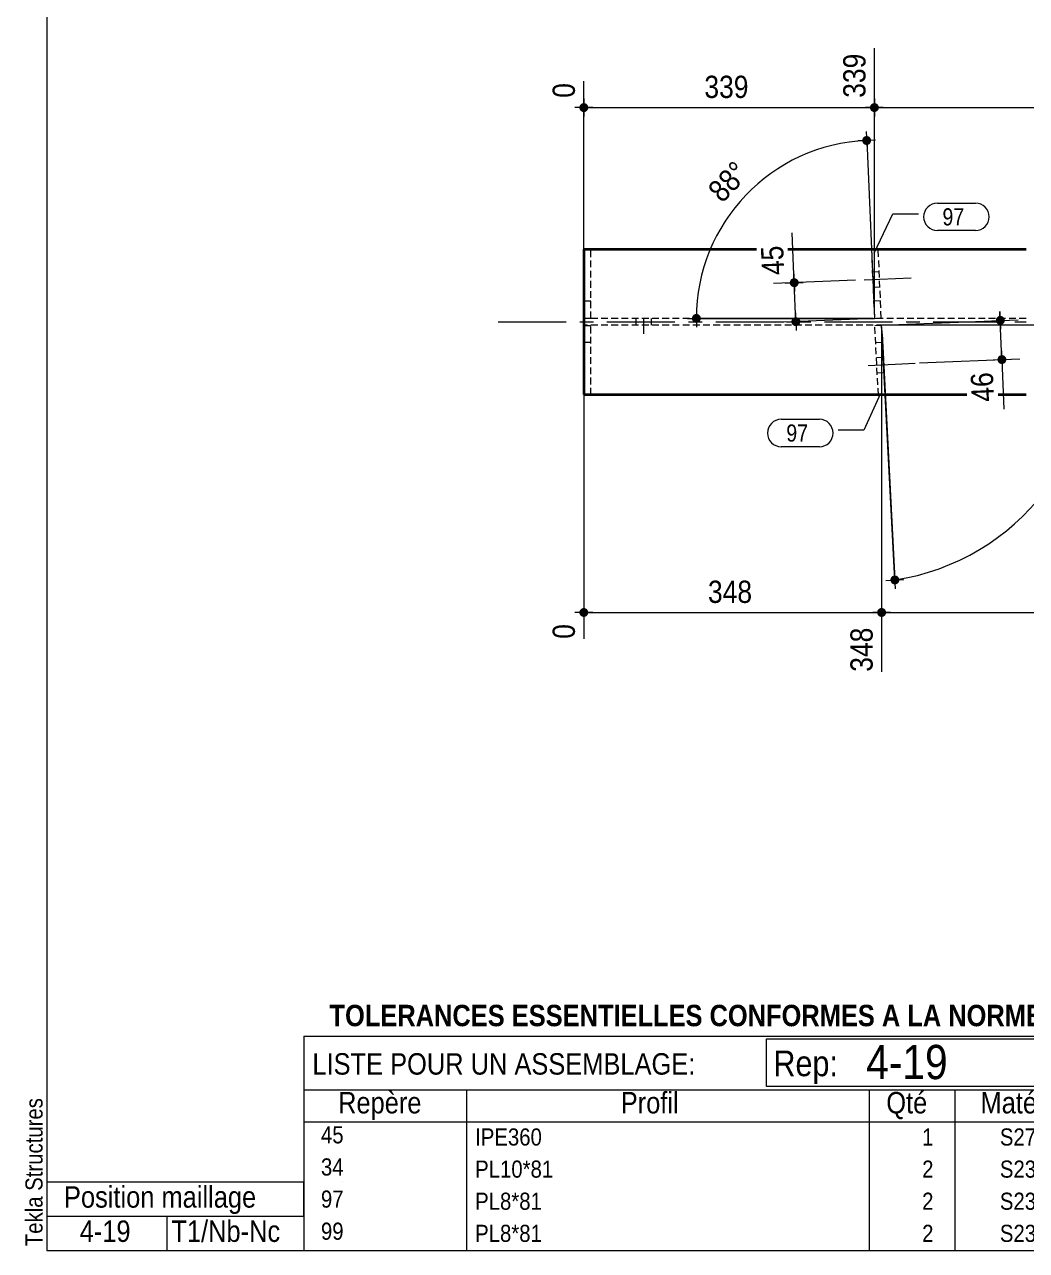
# Model space of a CAD drawing. Header units: millimetres. Extents: x 2 to 410, y 5 to 282.
# Drawn here: x 2.4 to 119.4, y 5 to 148.1 of the extents above; entities that cross this region are included whole.
import ezdxf

# ---------------------------------------------------------------- set-up
doc = ezdxf.new("R2010")
doc.units = ezdxf.units.MM
for name, pattern in [('AXES', [12.7, 7.9375, -1.5875, 1.5875, -1.5875]), ('CACHE2', [1.190625, 0.79375, -0.396875]), ('INTERROMPUX2', [9.525, 6.35, -3.175])]:
    doc.linetypes.add(name, pattern=pattern)
for name, color, linetype, lineweight in [('Autre type objet', 1, 'Continuous', 0), ('Axe', 1, 'Continuous', 0), ('Boulon', 7, 'Continuous', 0), ('Cache', 7, 'Continuous', 0), ('Cotation', 7, 'Continuous', 0), ('Feuille dessin', 5, 'Continuous', 0), ('Piece', 2, 'Continuous', 0), ('Repère pièce', 3, 'Continuous', 0)]:
    doc.layers.add(name, color=color, linetype=linetype, lineweight=lineweight)
doc.styles.add('ARIAL', font='ARIAL.TTF')
doc.styles.add('ARIAL_BOLD', font='ARIALBD.TTF')
doc.styles.add('ARIAL_NARROW', font='ARIAL.TTF')
doc.styles.add('COMIC_SANS_MS', font='COMIC.TTF')

# ---------------------------------------------------------------- blocks, each defined once
blk = doc.blocks.new('*A28')
at = {"layer": 'Boulon', "linetype": 'INTERROMPUX2', "lineweight": 0}
for p, q in [((73.788525, 112.999369), (73.788525, 113.799369)), ((73.788525, 112.999369), (73.788525, 113.799369)), ((73.788525, 112.999369), (73.788525, 113.799369)), ((74.688525, 111.999369), (74.688525, 113.799369)), ((74.688525, 111.999369), (74.688525, 113.799369)), ((74.688525, 111.999369), (74.688525, 113.799369)), ((75.588525, 112.999369), (75.588525, 113.799369)), ((75.588525, 112.999369), (75.588525, 113.799369)), ((75.588525, 112.999369), (75.588525, 113.799369))]:
    blk.add_line(p, q, dxfattribs=at)
blk = doc.blocks.new('*A32')
at = {"layer": 'Boulon', "linetype": 'INTERROMPUX2', "lineweight": 0}
for p, q in [((101.845818, 109.247525), (102.644732, 109.289199)), ((101.845818, 109.247525), (102.644732, 109.289199)), ((100.894059, 108.296655), (106.386592, 108.583163)), ((100.894059, 108.296655), (106.386592, 108.583163)), ((101.939585, 107.449969), (102.738498, 107.491643)), ((101.939585, 107.449969), (102.738498, 107.491643))]:
    blk.add_line(p, q, dxfattribs=at)
blk = doc.blocks.new('*A35')
at = {"layer": 'Boulon', "linetype": 'INTERROMPUX2', "lineweight": 0}
for p, q in [((101.375617, 119.246266), (102.174863, 119.280998)), ((101.375617, 119.246266), (102.174863, 119.280998)), ((100.415634, 118.3037), (105.910448, 118.542483)), ((100.415634, 118.3037), (105.910448, 118.542483)), ((101.453764, 117.447964), (102.25301, 117.482696)), ((101.453764, 117.447964), (102.25301, 117.482696))]:
    blk.add_line(p, q, dxfattribs=at)
blk = doc.blocks.new('*A36')
at = {"layer": 'Axe', "color": 1, "linetype": 'AXES', "lineweight": 15}
blk.add_line((57.688745, 113.399369), (119.315547, 113.399369), dxfattribs=at)
at = {"layer": 'Cache', "color": 7, "linetype": 'CACHE2', "lineweight": 20}
for p, q in [((119.315547, 113.799369), (67.688745, 113.799369)), ((119.315547, 112.999369), (67.688745, 112.999369))]:
    blk.add_line(p, q, dxfattribs=at)
at = {"layer": 'Piece', "color": 2, "linetype": 'Continuous', "lineweight": 40}
for p, q in [((67.688745, 121.899369), (67.688745, 104.899369)), ((67.688745, 121.899369), (87.848511, 121.899369)), ((91.491587, 121.899369), (119.315547, 121.899369)), ((67.688745, 104.899369), (112.421153, 104.899369)), ((116.064228, 104.899369), (119.315547, 104.899369))]:
    blk.add_line(p, q, dxfattribs=at)
blk = doc.blocks.new('*A37')
at = {"layer": 'Cache', "color": 7, "linetype": 'CACHE2', "lineweight": 20}
for p, q in [((101.652284, 112.957695), (102.451198, 112.999369)), ((102.075013, 104.853713), (101.652284, 112.957695)), ((102.873927, 104.895387), (102.451198, 112.999369)), ((102.555383, 111.002084), (101.756469, 110.96041))]:
    blk.add_line(p, q, dxfattribs=at)
at = {"layer": 'Piece', "color": 2, "linetype": 'Continuous', "lineweight": 40}
for p, q in [((102.075013, 104.853713), (102.072632, 104.899369)), ((102.873927, 104.895387), (102.075013, 104.853713)), ((102.873719, 104.899369), (102.873927, 104.895387))]:
    blk.add_line(p, q, dxfattribs=at)
blk = doc.blocks.new('*A40')
at = {"layer": 'Cache', "color": 7, "linetype": 'CACHE2', "lineweight": 20}
for p, q in [((67.689122, 104.909369), (67.689122, 112.989369)), ((67.689122, 112.989369), (68.489122, 112.989369)), ((68.489122, 104.909369), (68.489122, 112.989369)), ((68.489122, 110.989369), (67.689122, 110.989369)), ((68.489122, 104.909369), (67.689122, 104.909369))]:
    blk.add_line(p, q, dxfattribs=at)
blk = doc.blocks.new('*A41')
at = {"layer": 'Cache', "color": 7, "linetype": 'CACHE2', "lineweight": 20}
for p, q in [((102.061985, 121.878509), (101.262739, 121.843777)), ((101.262739, 121.843777), (101.612318, 113.799369)), ((102.411564, 113.834101), (102.061985, 121.878509)), ((102.324734, 115.832215), (101.525488, 115.797483)), ((101.612318, 113.799369), (102.411564, 113.834101))]:
    blk.add_line(p, q, dxfattribs=at)
blk = doc.blocks.new('*A42')
at = {"layer": 'Cache', "color": 7, "linetype": 'CACHE2', "lineweight": 20}
for p, q in [((68.489122, 121.889369), (67.689122, 121.889369)), ((67.689122, 121.889369), (67.689122, 113.809369)), ((68.489122, 113.809369), (68.489122, 121.889369)), ((68.489122, 115.809369), (67.689122, 115.809369)), ((67.689122, 113.809369), (68.489122, 113.809369))]:
    blk.add_line(p, q, dxfattribs=at)
blk = doc.blocks.new('*A43')
at = {"layer": 'Feuille dessin', "linetype": 'Continuous', "lineweight": 0}
for p, q in [((5, 282), (5, 5)), ((5, 5), (405, 5))]:
    blk.add_line(p, q, dxfattribs=at)
at = {"layer": 'Feuille dessin', "style": 'ARIAL', "width": 0.85}
blk.add_text('Tekla Structures', height=2, rotation=90, dxfattribs=at).set_placement((4.5, 5.5))
blk = doc.blocks.new('*A46')
at = {"layer": 'Autre type objet', "linetype": 'Continuous', "lineweight": 0}
for p, q in [((35, 30.026986), (220, 30.026986)), ((35.000031, 30.026887), (35, 20)), ((89, 29.692397), (124, 29.692397)), ((89, 24.124117), (89, 29.692397)), ((124, 29.692397), (124, 24.124117)), ((177.006307, 30.026553), (177, 20)), ((197.000069, 30.025594), (197, 20)), ((219.999994, 30.026914), (220, 20)), ((35, 23.75), (220, 23.75)), ((54, 23.75), (54, 20)), ((124, 24.124117), (89, 24.124117)), ((101, 23.75), (101, 20)), ((111, 23.75), (111, 20)), ((130, 23.75), (130, 20)), ((159, 23.75), (159, 20)), ((35, 20), (220, 20)), ((35, 20), (35, 16.25)), ((54, 20), (54, 16.25)), ((101, 20), (101, 16.25)), ((111, 20), (111, 16.25)), ((130, 20), (130, 16.25)), ((159, 20), (159, 16.25)), ((177, 20), (177, 16.25)), ((197, 20), (197, 16.25)), ((220, 20), (220, 16.25)), ((35, 16.25), (35, 12.5)), ((54, 16.25), (54, 12.5)), ((101, 16.25), (101, 12.5)), ((111, 16.25), (111, 12.5)), ((130, 16.25), (130, 12.5)), ((159, 16.25), (159, 12.5)), ((177, 16.25), (177, 12.5)), ((197, 16.25), (197, 12.5)), ((220, 16.25), (220, 12.5)), ((35, 12.5), (35, 8.75)), ((54, 12.5), (54, 8.75)), ((101, 12.5), (101, 8.75)), ((111, 12.5), (111, 8.75)), ((130, 12.5), (130, 8.75)), ((159, 12.5), (159, 8.75)), ((177, 12.5), (177, 8.75)), ((197, 12.5), (197, 8.75)), ((220, 12.5), (220, 8.75)), ((35, 8.75), (35, 5)), ((54, 8.75), (54, 5)), ((101, 8.75), (101, 5)), ((111, 8.75), (111, 5)), ((130, 8.75), (130, 5)), ((159, 8.75), (159, 5)), ((177, 8.75), (177, 5)), ((197, 8.75), (197, 5)), ((220, 8.75), (220, 5))]:
    blk.add_line(p, q, dxfattribs=at)
at = {"layer": 'Autre type objet', "width": 0.85}
for s, height, style, p in [('TOLERANCES ESSENTIELLES CONFORMES A LA NORME 1090-1', 2.5, 'ARIAL_BOLD', (38, 31.177143)), ('4-19', 4, 'ARIAL', (100.65625, 25)), ('1', 3.5, 'ARIAL', (140.83694, 25.399058)), ('LISTE POUR UN ASSEMBLAGE:', 2.5, 'ARIAL', (36, 25.528635)), ('Rep:', 3, 'ARIAL_NARROW', (89.824804, 25.341901)), ('Qtité:', 3, 'ARIAL', (131.03794, 25.399058)), ('9.7', 3.5, 'ARIAL', (183.758911, 25)), ('404.2', 3.5, 'ARIAL', (203.3302, 25)), ('Repère', 2.5, 'ARIAL', (39, 21)), ('Profil', 2.5, 'ARIAL', (72, 21)), ('Qté', 2.5, 'ARIAL', (103, 21)), ('Matériau', 2.5, 'ARIAL', (114, 21)), ('Revêtement', 2.5, 'ARIAL', (134, 21)), ('Longueur', 2.5, 'ARIAL', (161, 21)), ('Peinture', 2.5, 'ARIAL', (180, 21)), ('Poids', 2.5, 'ARIAL', (204, 21)), ('45', 2, 'ARIAL', (37, 17.5)), ('IPE360', 2, 'ARIAL', (55, 17.25)), ('1', 2, 'ARIAL', (107.186523, 17.25)), ('S275JR', 2, 'ARIAL', (116.259277, 17.25)), ('PEINTURE', 2, 'ARIAL', (137.896973, 17.25)), ('6894', 2, 'ARIAL', (166.070312, 17.25)), ('9.3', 2, 'ARIAL', (187.295898, 17.25)), ('393.5', 2, 'ARIAL', (206.663086, 17.5)), ('34', 2, 'ARIAL', (37, 13.75)), ('2.1', 2, 'ARIAL', (209.629883, 13.75)), ('PL10*81', 2, 'ARIAL', (55, 13.5)), ('2', 2, 'ARIAL', (107.186523, 13.5)), ('S235JR', 2, 'ARIAL', (116.259277, 13.5)), ('331', 2, 'ARIAL', (167.553711, 13.5)), ('0.1', 2, 'ARIAL', (187.295898, 13.5)), ('97', 2, 'ARIAL', (37, 10)), ('PL8*81', 2, 'ARIAL', (55, 9.75)), ('2', 2, 'ARIAL', (107.186523, 9.75)), ('S235JR', 2, 'ARIAL', (116.259277, 9.75)), ('331', 2, 'ARIAL', (167.553711, 9.75)), ('0.1', 2, 'ARIAL', (187.295898, 9.75)), ('1.7', 2, 'ARIAL', (209.629883, 10)), ('99', 2, 'ARIAL', (37, 6.25)), ('PL8*81', 2, 'ARIAL', (55, 6)), ('2', 2, 'ARIAL', (107.186523, 6)), ('S235JR', 2, 'ARIAL', (116.259277, 6)), ('331', 2, 'ARIAL', (167.553711, 6)), ('0.1', 2, 'ARIAL', (187.295898, 6)), ('1.7', 2, 'ARIAL', (209.629883, 6.25))]:
    blk.add_text(s, height=height, dxfattribs=dict(at, style=style)).set_placement(p)
blk = doc.blocks.new('*A48')
at = {"layer": 'Autre type objet', "linetype": 'Continuous', "lineweight": 0}
for p, q in [((5, 13), (5, 9)), ((5, 13), (35, 13)), ((35, 9), (35, 13)), ((39.5, 13), (39.5, 13)), ((5, 9), (35, 9)), ((5, 9), (5, 5)), ((19, 9), (19, 5)), ((35, 9), (35, 5)), ((5, 5), (35, 5))]:
    blk.add_line(p, q, dxfattribs=at)
at = {"layer": 'Autre type objet', "style": 'ARIAL', "width": 0.85}
for s, p in [('Position maillage', (7, 10)), ('T1/Nb-Nc', (19.538574, 6)), ('4-19', (8.83374, 6))]:
    blk.add_text(s, height=2.5, dxfattribs=at).set_placement(p)
blk = doc.blocks.new('*A74')
at = {"layer": 'Cotation'}
for points in [[(127.02, 112.48), (127, 112.48), (126.97, 112.48), (126.95, 112.49), (126.92, 112.49), (126.9, 112.5), (126.87, 112.51), (126.85, 112.52), (126.83, 112.53), (126.8, 112.54), (126.78, 112.55), (126.76, 112.57), (126.74, 112.58), (126.72, 112.6), (126.7, 112.61), (126.68, 112.63), (126.66, 112.65), (126.65, 112.67), (126.63, 112.69), (126.62, 112.71), (126.6, 112.73), (126.59, 112.75), (126.58, 112.78), (126.57, 112.8), (126.56, 112.82), (126.55, 112.85), (126.54, 112.87), (126.54, 112.9), (126.53, 112.92), (126.53, 112.95), (126.53, 112.97), (126.53, 113), (126.53, 113.02), (126.53, 113.05), (126.53, 113.08), (126.54, 113.1), (126.54, 113.13), (126.55, 113.15), (126.56, 113.17), (126.57, 113.2), (126.58, 113.22), (126.59, 113.24), (126.6, 113.27), (126.62, 113.29), (126.63, 113.31), (126.65, 113.33), (126.66, 113.35), (126.68, 113.37), (126.7, 113.38), (126.72, 113.4), (126.74, 113.42), (126.76, 113.43), (126.78, 113.45), (126.8, 113.46), (126.83, 113.47), (126.85, 113.48), (126.87, 113.49), (126.9, 113.5), (126.92, 113.5), (126.95, 113.51), (126.97, 113.51), (127, 113.52), (127.02, 113.52), (127.05, 113.52), (127.07, 113.52), (127.1, 113.52), (127.12, 113.51), (127.15, 113.51), (127.17, 113.5), (127.2, 113.5), (127.22, 113.49), (127.25, 113.48), (127.27, 113.47), (127.29, 113.46), (127.32, 113.45), (127.34, 113.43), (127.36, 113.42), (127.38, 113.4), (127.4, 113.38), (127.42, 113.37), (127.43, 113.35), (127.45, 113.33), (127.47, 113.31), (127.48, 113.29), (127.49, 113.27), (127.51, 113.24), (127.52, 113.22), (127.53, 113.2), (127.54, 113.17), (127.55, 113.15), (127.55, 113.13), (127.56, 113.1), (127.56, 113.08), (127.57, 113.05), (127.57, 113.02), (127.57, 113), (127.57, 112.97), (127.57, 112.95), (127.56, 112.92), (127.56, 112.9), (127.55, 112.87), (127.55, 112.85), (127.54, 112.82), (127.53, 112.8), (127.52, 112.78), (127.51, 112.75), (127.49, 112.73), (127.48, 112.71), (127.47, 112.69), (127.45, 112.67), (127.43, 112.65), (127.42, 112.63), (127.4, 112.61), (127.38, 112.6), (127.36, 112.58), (127.34, 112.57), (127.32, 112.55), (127.29, 112.54), (127.27, 112.53), (127.25, 112.52), (127.22, 112.51), (127.2, 112.5), (127.17, 112.49), (127.15, 112.49), (127.12, 112.48), (127.1, 112.48), (127.07, 112.48), (127.05, 112.48)], [(103.98, 82.75), (103.95, 82.75), (103.93, 82.76), (103.9, 82.76), (103.88, 82.77), (103.85, 82.77), (103.83, 82.78), (103.8, 82.79), (103.78, 82.8), (103.76, 82.81), (103.73, 82.82), (103.71, 82.84), (103.69, 82.85), (103.67, 82.87), (103.65, 82.88), (103.63, 82.9), (103.62, 82.92), (103.6, 82.94), (103.58, 82.96), (103.57, 82.98), (103.56, 83), (103.54, 83.02), (103.53, 83.05), (103.52, 83.07), (103.51, 83.09), (103.5, 83.12), (103.5, 83.14), (103.49, 83.17), (103.49, 83.19), (103.48, 83.22), (103.48, 83.24), (103.48, 83.27), (103.48, 83.3), (103.48, 83.32), (103.49, 83.35), (103.49, 83.37), (103.5, 83.4), (103.5, 83.42), (103.51, 83.45), (103.52, 83.47), (103.53, 83.49), (103.54, 83.52), (103.56, 83.54), (103.57, 83.56), (103.58, 83.58), (103.6, 83.6), (103.62, 83.62), (103.63, 83.64), (103.65, 83.66), (103.67, 83.67), (103.69, 83.69), (103.71, 83.7), (103.73, 83.72), (103.76, 83.73), (103.78, 83.74), (103.8, 83.75), (103.83, 83.76), (103.85, 83.77), (103.88, 83.77), (103.9, 83.78), (103.93, 83.78), (103.95, 83.79), (103.98, 83.79), (104, 83.79), (104.03, 83.79), (104.05, 83.79), (104.08, 83.78), (104.1, 83.78), (104.13, 83.77), (104.15, 83.77), (104.18, 83.76), (104.2, 83.75), (104.22, 83.74), (104.25, 83.73), (104.27, 83.72), (104.29, 83.7), (104.31, 83.69), (104.33, 83.67), (104.35, 83.66), (104.37, 83.64), (104.39, 83.62), (104.4, 83.6), (104.42, 83.58), (104.43, 83.56), (104.45, 83.54), (104.46, 83.52), (104.47, 83.49), (104.48, 83.47), (104.49, 83.45), (104.5, 83.42), (104.51, 83.4), (104.51, 83.37), (104.52, 83.35), (104.52, 83.32), (104.52, 83.3), (104.52, 83.27), (104.52, 83.24), (104.52, 83.22), (104.52, 83.19), (104.51, 83.17), (104.51, 83.14), (104.5, 83.12), (104.49, 83.09), (104.48, 83.07), (104.47, 83.05), (104.46, 83.02), (104.45, 83), (104.43, 82.98), (104.42, 82.96), (104.4, 82.94), (104.39, 82.92), (104.37, 82.9), (104.35, 82.88), (104.33, 82.87), (104.31, 82.85), (104.29, 82.84), (104.27, 82.82), (104.25, 82.81), (104.22, 82.8), (104.2, 82.79), (104.18, 82.78), (104.15, 82.77), (104.13, 82.77), (104.1, 82.76), (104.08, 82.76), (104.05, 82.75), (104.03, 82.75), (104, 82.75)]]:
    blk.add_hatch(color=256, dxfattribs=at).paths.add_polyline_path(points, flags=17)
at = {"layer": 'Cotation', "linetype": 'Continuous', "lineweight": 0}
for p, q in [((127.05, 111.96), (127.05, 114.04)), ((127.05, 113), (102.45, 113)), ((104, 83.27), (102.45, 113)), ((102.5, 112), (104, 83.27)), ((128.09, 113), (126.01, 113)), ((102.96, 83.22), (105.04, 83.32)), ((104.06, 82.23), (103.95, 84.31))]:
    blk.add_line(p, q, dxfattribs=at)
blk.add_arc((99.86, 110.27), 27.32, 278.7106, 5.7246, dxfattribs=at)
at = {"layer": 'Cotation'}
for p in [(127.05, 113), (104, 83.27)]:
    blk.add_point(p, dxfattribs=at)
at = {"layer": 'Cotation', "style": 'ARIAL', "width": 0.85}
blk.add_text('87°', height=2.6, rotation=52.2194, dxfattribs=at).set_placement((122.93, 89.08))
blk = doc.blocks.new('*A75')
at = {"layer": 'Cotation'}
for points in [[(100.68, 134.05), (100.66, 134.05), (100.63, 134.05), (100.61, 134.06), (100.58, 134.06), (100.56, 134.07), (100.53, 134.08), (100.51, 134.09), (100.49, 134.1), (100.46, 134.11), (100.44, 134.12), (100.42, 134.13), (100.4, 134.15), (100.38, 134.17), (100.36, 134.18), (100.34, 134.2), (100.32, 134.22), (100.31, 134.24), (100.29, 134.26), (100.28, 134.28), (100.26, 134.3), (100.25, 134.32), (100.24, 134.34), (100.23, 134.37), (100.22, 134.39), (100.21, 134.42), (100.21, 134.44), (100.2, 134.47), (100.2, 134.49), (100.19, 134.52), (100.19, 134.54), (100.19, 134.57), (100.19, 134.59), (100.19, 134.62), (100.2, 134.64), (100.2, 134.67), (100.21, 134.69), (100.21, 134.72), (100.22, 134.74), (100.23, 134.77), (100.24, 134.79), (100.25, 134.81), (100.26, 134.83), (100.28, 134.86), (100.29, 134.88), (100.31, 134.9), (100.32, 134.92), (100.34, 134.93), (100.36, 134.95), (100.38, 134.97), (100.4, 134.98), (100.42, 135), (100.44, 135.01), (100.46, 135.03), (100.49, 135.04), (100.51, 135.05), (100.53, 135.06), (100.56, 135.06), (100.58, 135.07), (100.61, 135.08), (100.63, 135.08), (100.66, 135.08), (100.68, 135.09), (100.71, 135.09), (100.74, 135.09), (100.76, 135.08), (100.79, 135.08), (100.81, 135.08), (100.84, 135.07), (100.86, 135.06), (100.89, 135.06), (100.91, 135.05), (100.93, 135.04), (100.95, 135.03), (100.98, 135.01), (101, 135), (101.02, 134.98), (101.04, 134.97), (101.06, 134.95), (101.08, 134.93), (101.1, 134.92), (101.11, 134.9), (101.13, 134.88), (101.14, 134.86), (101.16, 134.83), (101.17, 134.81), (101.18, 134.79), (101.19, 134.77), (101.2, 134.74), (101.21, 134.72), (101.21, 134.69), (101.22, 134.67), (101.22, 134.64), (101.23, 134.62), (101.23, 134.59), (101.23, 134.57), (101.23, 134.54), (101.23, 134.52), (101.22, 134.49), (101.22, 134.47), (101.21, 134.44), (101.21, 134.42), (101.2, 134.39), (101.19, 134.37), (101.18, 134.34), (101.17, 134.32), (101.16, 134.3), (101.14, 134.28), (101.13, 134.26), (101.11, 134.24), (101.1, 134.22), (101.08, 134.2), (101.06, 134.18), (101.04, 134.17), (101.02, 134.15), (101, 134.13), (100.98, 134.12), (100.95, 134.11), (100.93, 134.1), (100.91, 134.09), (100.89, 134.08), (100.86, 134.07), (100.84, 134.06), (100.81, 134.06), (100.79, 134.05), (100.76, 134.05), (100.74, 134.05), (100.71, 134.05)], [(80.8, 113.28), (80.77, 113.28), (80.75, 113.28), (80.72, 113.29), (80.7, 113.29), (80.67, 113.3), (80.65, 113.31), (80.63, 113.32), (80.6, 113.33), (80.58, 113.34), (80.56, 113.35), (80.54, 113.37), (80.52, 113.38), (80.5, 113.4), (80.48, 113.41), (80.46, 113.43), (80.44, 113.45), (80.42, 113.47), (80.41, 113.49), (80.39, 113.51), (80.38, 113.53), (80.37, 113.55), (80.36, 113.58), (80.34, 113.6), (80.34, 113.62), (80.33, 113.65), (80.32, 113.67), (80.32, 113.7), (80.31, 113.72), (80.31, 113.75), (80.31, 113.77), (80.31, 113.8), (80.31, 113.82), (80.31, 113.85), (80.31, 113.88), (80.32, 113.9), (80.32, 113.93), (80.33, 113.95), (80.34, 113.97), (80.34, 114), (80.36, 114.02), (80.37, 114.04), (80.38, 114.07), (80.39, 114.09), (80.41, 114.11), (80.42, 114.13), (80.44, 114.15), (80.46, 114.17), (80.48, 114.18), (80.5, 114.2), (80.52, 114.22), (80.54, 114.23), (80.56, 114.25), (80.58, 114.26), (80.6, 114.27), (80.63, 114.28), (80.65, 114.29), (80.67, 114.3), (80.7, 114.3), (80.72, 114.31), (80.75, 114.31), (80.77, 114.32), (80.8, 114.32), (80.83, 114.32), (80.85, 114.32), (80.88, 114.32), (80.9, 114.31), (80.93, 114.31), (80.95, 114.3), (80.98, 114.3), (81, 114.29), (81.02, 114.28), (81.05, 114.27), (81.07, 114.26), (81.09, 114.25), (81.11, 114.23), (81.13, 114.22), (81.15, 114.2), (81.17, 114.18), (81.19, 114.17), (81.21, 114.15), (81.23, 114.13), (81.24, 114.11), (81.26, 114.09), (81.27, 114.07), (81.28, 114.04), (81.3, 114.02), (81.31, 114), (81.31, 113.97), (81.32, 113.95), (81.33, 113.93), (81.34, 113.9), (81.34, 113.88), (81.34, 113.85), (81.34, 113.82), (81.35, 113.8), (81.34, 113.77), (81.34, 113.75), (81.34, 113.72), (81.34, 113.7), (81.33, 113.67), (81.32, 113.65), (81.31, 113.62), (81.31, 113.6), (81.3, 113.58), (81.28, 113.55), (81.27, 113.53), (81.26, 113.51), (81.24, 113.49), (81.23, 113.47), (81.21, 113.45), (81.19, 113.43), (81.17, 113.41), (81.15, 113.4), (81.13, 113.38), (81.11, 113.37), (81.09, 113.35), (81.07, 113.34), (81.05, 113.33), (81.02, 113.32), (81, 113.31), (80.98, 113.3), (80.95, 113.29), (80.93, 113.29), (80.9, 113.28), (80.88, 113.28), (80.85, 113.28), (80.83, 113.28)]]:
    blk.add_hatch(color=256, dxfattribs=at).paths.add_polyline_path(points, flags=17)
at = {"layer": 'Cotation', "linetype": 'Continuous', "lineweight": 0}
for p, q in [((101.75, 134.61), (99.67, 134.52)), ((100.66, 135.61), (100.75, 133.53)), ((100.71, 134.57), (101.61, 113.8)), ((80.83, 114.84), (80.83, 112.76)), ((79.79, 113.8), (81.87, 113.8)), ((100.61, 113.8), (80.83, 113.8)), ((80.83, 113.8), (101.61, 113.8))]:
    blk.add_line(p, q, dxfattribs=at)
blk.add_arc((101.61, 113.8), 20.79, 92.4883, 180, dxfattribs=at)
at = {"layer": 'Cotation'}
for p in [(100.71, 134.57), (80.83, 113.8)]:
    blk.add_point(p, dxfattribs=at)
at = {"layer": 'Cotation', "style": 'ARIAL', "width": 0.85}
blk.add_text('88°', height=2.6, rotation=46.2434, dxfattribs=at).set_placement((83.85, 127.18))
blk = doc.blocks.new('*A76')
at = {"layer": 'Cotation'}
for points in [[(116.28, 113.05), (116.26, 113.05), (116.23, 113.05), (116.21, 113.06), (116.18, 113.06), (116.16, 113.07), (116.13, 113.08), (116.11, 113.09), (116.09, 113.1), (116.06, 113.11), (116.04, 113.12), (116.02, 113.14), (116, 113.15), (115.98, 113.17), (115.96, 113.18), (115.94, 113.2), (115.92, 113.22), (115.91, 113.24), (115.89, 113.26), (115.88, 113.28), (115.86, 113.3), (115.85, 113.32), (115.84, 113.35), (115.83, 113.37), (115.82, 113.39), (115.81, 113.42), (115.8, 113.44), (115.8, 113.47), (115.79, 113.49), (115.79, 113.52), (115.79, 113.54), (115.79, 113.57), (115.79, 113.59), (115.79, 113.62), (115.79, 113.65), (115.8, 113.67), (115.8, 113.7), (115.81, 113.72), (115.82, 113.74), (115.83, 113.77), (115.84, 113.79), (115.85, 113.81), (115.86, 113.84), (115.88, 113.86), (115.89, 113.88), (115.91, 113.9), (115.92, 113.92), (115.94, 113.94), (115.96, 113.95), (115.98, 113.97), (116, 113.99), (116.02, 114), (116.04, 114.02), (116.06, 114.03), (116.09, 114.04), (116.11, 114.05), (116.13, 114.06), (116.16, 114.07), (116.18, 114.07), (116.21, 114.08), (116.23, 114.08), (116.26, 114.09), (116.28, 114.09), (116.31, 114.09), (116.33, 114.09), (116.36, 114.09), (116.38, 114.08), (116.41, 114.08), (116.43, 114.07), (116.46, 114.07), (116.48, 114.06), (116.51, 114.05), (116.53, 114.04), (116.55, 114.03), (116.58, 114.02), (116.6, 114), (116.62, 113.99), (116.64, 113.97), (116.66, 113.95), (116.68, 113.94), (116.69, 113.92), (116.71, 113.9), (116.73, 113.88), (116.74, 113.86), (116.75, 113.84), (116.77, 113.81), (116.78, 113.79), (116.79, 113.77), (116.8, 113.74), (116.81, 113.72), (116.81, 113.7), (116.82, 113.67), (116.82, 113.65), (116.83, 113.62), (116.83, 113.59), (116.83, 113.57), (116.83, 113.54), (116.83, 113.52), (116.82, 113.49), (116.82, 113.47), (116.81, 113.44), (116.81, 113.42), (116.8, 113.39), (116.79, 113.37), (116.78, 113.35), (116.77, 113.32), (116.75, 113.3), (116.74, 113.28), (116.73, 113.26), (116.71, 113.24), (116.69, 113.22), (116.68, 113.2), (116.66, 113.18), (116.64, 113.17), (116.62, 113.15), (116.6, 113.14), (116.58, 113.12), (116.55, 113.11), (116.53, 113.1), (116.51, 113.09), (116.48, 113.08), (116.46, 113.07), (116.43, 113.06), (116.41, 113.06), (116.38, 113.05), (116.36, 113.05), (116.33, 113.05), (116.31, 113.05)], [(116.47, 108.47), (116.45, 108.48), (116.42, 108.48), (116.39, 108.48), (116.37, 108.49), (116.35, 108.5), (116.32, 108.5), (116.3, 108.51), (116.27, 108.52), (116.25, 108.53), (116.23, 108.55), (116.21, 108.56), (116.19, 108.58), (116.17, 108.59), (116.15, 108.61), (116.13, 108.63), (116.11, 108.64), (116.09, 108.66), (116.08, 108.68), (116.06, 108.7), (116.05, 108.73), (116.04, 108.75), (116.03, 108.77), (116.02, 108.79), (116.01, 108.82), (116, 108.84), (115.99, 108.87), (115.99, 108.89), (115.98, 108.92), (115.98, 108.94), (115.98, 108.97), (115.98, 108.99), (115.98, 109.02), (115.98, 109.04), (115.98, 109.07), (115.99, 109.09), (115.99, 109.12), (116, 109.14), (116.01, 109.17), (116.02, 109.19), (116.03, 109.22), (116.04, 109.24), (116.05, 109.26), (116.06, 109.28), (116.08, 109.3), (116.09, 109.32), (116.11, 109.34), (116.13, 109.36), (116.15, 109.38), (116.17, 109.4), (116.19, 109.41), (116.21, 109.43), (116.23, 109.44), (116.25, 109.45), (116.27, 109.46), (116.3, 109.47), (116.32, 109.48), (116.35, 109.49), (116.37, 109.5), (116.39, 109.5), (116.42, 109.51), (116.45, 109.51), (116.47, 109.51), (116.5, 109.51), (116.52, 109.51), (116.55, 109.51), (116.57, 109.51), (116.6, 109.5), (116.62, 109.5), (116.65, 109.49), (116.67, 109.48), (116.7, 109.47), (116.72, 109.46), (116.74, 109.45), (116.76, 109.44), (116.79, 109.43), (116.81, 109.41), (116.83, 109.4), (116.85, 109.38), (116.86, 109.36), (116.88, 109.34), (116.9, 109.32), (116.91, 109.3), (116.93, 109.28), (116.94, 109.26), (116.96, 109.24), (116.97, 109.22), (116.98, 109.19), (116.99, 109.17), (116.99, 109.14), (117, 109.12), (117.01, 109.09), (117.01, 109.07), (117.01, 109.04), (117.02, 109.02), (117.02, 108.99), (117.02, 108.97), (117.01, 108.94), (117.01, 108.92), (117.01, 108.89), (117, 108.87), (116.99, 108.84), (116.99, 108.82), (116.98, 108.79), (116.97, 108.77), (116.96, 108.75), (116.94, 108.73), (116.93, 108.7), (116.91, 108.68), (116.9, 108.66), (116.88, 108.64), (116.86, 108.63), (116.85, 108.61), (116.83, 108.59), (116.81, 108.58), (116.79, 108.56), (116.76, 108.55), (116.74, 108.53), (116.72, 108.52), (116.7, 108.51), (116.67, 108.5), (116.65, 108.5), (116.62, 108.49), (116.6, 108.48), (116.57, 108.48), (116.55, 108.48), (116.52, 108.47), (116.5, 108.47)]]:
    blk.add_hatch(color=256, dxfattribs=at).paths.add_polyline_path(points, flags=17)
at = {"layer": 'Cotation', "linetype": 'Continuous', "lineweight": 0}
for p, q in [((116.27, 114.61), (116.35, 112.53)), ((116.31, 113.57), (116.27, 114.61)), ((103.45, 113.04), (118.39, 113.65)), ((115.27, 113.53), (117.35, 113.61)), ((116.5, 108.99), (116.31, 113.57)), ((106.87, 108.6), (118.57, 109.08)), ((115.46, 108.95), (117.54, 109.04)), ((116.45, 110.03), (116.54, 107.95)), ((116.5, 108.99), (116.73, 103.19)), ((116.5, 108.99), (116.73, 103.19))]:
    blk.add_line(p, q, dxfattribs=at)
at = {"layer": 'Cotation'}
for p in [(116.31, 113.57), (116.5, 108.99)]:
    blk.add_point(p, dxfattribs=at)
at = {"layer": 'Cotation', "style": 'ARIAL', "width": 0.85}
blk.add_text('46', height=2.6, rotation=92.3551, dxfattribs=at).set_placement((115.58, 104.12))
blk = doc.blocks.new('*A77')
at = {"layer": 'Cotation'}
for points in [[(92.23, 117.45), (92.2, 117.45), (92.18, 117.45), (92.15, 117.46), (92.13, 117.46), (92.1, 117.47), (92.08, 117.48), (92.05, 117.49), (92.03, 117.5), (92.01, 117.51), (91.99, 117.52), (91.96, 117.54), (91.94, 117.55), (91.92, 117.57), (91.9, 117.58), (91.89, 117.6), (91.87, 117.62), (91.85, 117.64), (91.84, 117.66), (91.82, 117.68), (91.81, 117.7), (91.8, 117.72), (91.78, 117.75), (91.77, 117.77), (91.76, 117.79), (91.76, 117.82), (91.75, 117.84), (91.74, 117.87), (91.74, 117.89), (91.74, 117.92), (91.73, 117.94), (91.73, 117.97), (91.73, 117.99), (91.74, 118.02), (91.74, 118.04), (91.74, 118.07), (91.75, 118.09), (91.76, 118.12), (91.76, 118.14), (91.77, 118.17), (91.78, 118.19), (91.8, 118.21), (91.81, 118.24), (91.82, 118.26), (91.84, 118.28), (91.85, 118.3), (91.87, 118.32), (91.89, 118.34), (91.9, 118.35), (91.92, 118.37), (91.94, 118.39), (91.96, 118.4), (91.99, 118.41), (92.01, 118.43), (92.03, 118.44), (92.05, 118.45), (92.08, 118.46), (92.1, 118.47), (92.13, 118.47), (92.15, 118.48), (92.18, 118.48), (92.2, 118.49), (92.23, 118.49), (92.25, 118.49), (92.28, 118.49), (92.3, 118.49), (92.33, 118.48), (92.36, 118.48), (92.38, 118.47), (92.4, 118.47), (92.43, 118.46), (92.45, 118.45), (92.48, 118.44), (92.5, 118.43), (92.52, 118.41), (92.54, 118.4), (92.56, 118.39), (92.58, 118.37), (92.6, 118.35), (92.62, 118.34), (92.64, 118.32), (92.66, 118.3), (92.67, 118.28), (92.69, 118.26), (92.7, 118.24), (92.71, 118.21), (92.72, 118.19), (92.73, 118.17), (92.74, 118.14), (92.75, 118.12), (92.76, 118.09), (92.76, 118.07), (92.77, 118.04), (92.77, 118.02), (92.77, 117.99), (92.77, 117.97), (92.77, 117.94), (92.77, 117.92), (92.77, 117.89), (92.76, 117.87), (92.76, 117.84), (92.75, 117.82), (92.74, 117.79), (92.73, 117.77), (92.72, 117.75), (92.71, 117.72), (92.7, 117.7), (92.69, 117.68), (92.67, 117.66), (92.66, 117.64), (92.64, 117.62), (92.62, 117.6), (92.6, 117.58), (92.58, 117.57), (92.56, 117.55), (92.54, 117.54), (92.52, 117.52), (92.5, 117.51), (92.48, 117.5), (92.45, 117.49), (92.43, 117.48), (92.4, 117.47), (92.38, 117.46), (92.36, 117.46), (92.33, 117.45), (92.3, 117.45), (92.28, 117.45), (92.25, 117.45)], [(92.42, 112.9), (92.39, 112.9), (92.36, 112.91), (92.34, 112.91), (92.31, 112.92), (92.29, 112.92), (92.27, 112.93), (92.24, 112.94), (92.22, 112.95), (92.2, 112.96), (92.17, 112.98), (92.15, 112.99), (92.13, 113), (92.11, 113.02), (92.09, 113.04), (92.07, 113.05), (92.06, 113.07), (92.04, 113.09), (92.02, 113.11), (92.01, 113.13), (91.99, 113.15), (91.98, 113.18), (91.97, 113.2), (91.96, 113.22), (91.95, 113.25), (91.94, 113.27), (91.94, 113.3), (91.93, 113.32), (91.93, 113.35), (91.92, 113.37), (91.92, 113.4), (91.92, 113.42), (91.92, 113.45), (91.92, 113.47), (91.93, 113.5), (91.93, 113.52), (91.94, 113.55), (91.94, 113.57), (91.95, 113.6), (91.96, 113.62), (91.97, 113.64), (91.98, 113.67), (91.99, 113.69), (92.01, 113.71), (92.02, 113.73), (92.04, 113.75), (92.06, 113.77), (92.07, 113.79), (92.09, 113.81), (92.11, 113.82), (92.13, 113.84), (92.15, 113.85), (92.17, 113.87), (92.2, 113.88), (92.22, 113.89), (92.24, 113.9), (92.27, 113.91), (92.29, 113.92), (92.31, 113.93), (92.34, 113.93), (92.36, 113.94), (92.39, 113.94), (92.42, 113.94), (92.44, 113.94), (92.47, 113.94), (92.49, 113.94), (92.52, 113.94), (92.54, 113.93), (92.57, 113.93), (92.59, 113.92), (92.62, 113.91), (92.64, 113.9), (92.66, 113.89), (92.69, 113.88), (92.71, 113.87), (92.73, 113.85), (92.75, 113.84), (92.77, 113.82), (92.79, 113.81), (92.81, 113.79), (92.83, 113.77), (92.84, 113.75), (92.86, 113.73), (92.87, 113.71), (92.89, 113.69), (92.9, 113.67), (92.91, 113.64), (92.92, 113.62), (92.93, 113.6), (92.94, 113.57), (92.95, 113.55), (92.95, 113.52), (92.96, 113.5), (92.96, 113.47), (92.96, 113.45), (92.96, 113.42), (92.96, 113.4), (92.96, 113.37), (92.96, 113.35), (92.95, 113.32), (92.95, 113.3), (92.94, 113.27), (92.93, 113.25), (92.92, 113.22), (92.91, 113.2), (92.9, 113.18), (92.89, 113.15), (92.87, 113.13), (92.86, 113.11), (92.84, 113.09), (92.83, 113.07), (92.81, 113.05), (92.79, 113.04), (92.77, 113.02), (92.75, 113), (92.73, 112.99), (92.71, 112.98), (92.69, 112.96), (92.66, 112.95), (92.64, 112.94), (92.62, 112.93), (92.59, 112.92), (92.57, 112.92), (92.54, 112.91), (92.52, 112.91), (92.49, 112.9), (92.47, 112.9), (92.44, 112.9)]]:
    blk.add_hatch(color=256, dxfattribs=at).paths.add_polyline_path(points, flags=17)
at = {"layer": 'Cotation', "linetype": 'Continuous', "lineweight": 0}
for p, q in [((92.25, 117.97), (92.02, 123.77)), ((92.25, 117.97), (92.02, 123.77)), ((92.21, 119.01), (92.3, 116.93)), ((99.42, 118.26), (89.84, 117.87)), ((91.21, 117.93), (93.29, 118.01)), ((92.44, 113.42), (92.25, 117.97)), ((100.61, 113.76), (90.02, 113.32)), ((91.4, 113.38), (93.48, 113.46)), ((92.4, 114.46), (92.48, 112.38)), ((92.44, 113.42), (92.48, 112.38))]:
    blk.add_line(p, q, dxfattribs=at)
at = {"layer": 'Cotation'}
for p in [(92.25, 117.97), (92.44, 113.42)]:
    blk.add_point(p, dxfattribs=at)
at = {"layer": 'Cotation', "style": 'ARIAL', "width": 0.85}
blk.add_text('45', height=2.6, rotation=92.3551, dxfattribs=at).set_placement((91.09, 118.9))
blk = doc.blocks.new('*A78')
at = {"layer": 'Cotation'}
for points in [[(67.66, 78.95), (67.64, 78.96), (67.61, 78.96), (67.59, 78.96), (67.56, 78.97), (67.54, 78.98), (67.51, 78.98), (67.49, 78.99), (67.47, 79), (67.44, 79.01), (67.42, 79.03), (67.4, 79.04), (67.38, 79.05), (67.36, 79.07), (67.34, 79.09), (67.32, 79.1), (67.3, 79.12), (67.29, 79.14), (67.27, 79.16), (67.26, 79.18), (67.24, 79.21), (67.23, 79.23), (67.22, 79.25), (67.21, 79.27), (67.2, 79.3), (67.19, 79.32), (67.18, 79.35), (67.18, 79.37), (67.17, 79.4), (67.17, 79.42), (67.17, 79.45), (67.17, 79.47), (67.17, 79.5), (67.17, 79.52), (67.17, 79.55), (67.18, 79.57), (67.18, 79.6), (67.19, 79.62), (67.2, 79.65), (67.21, 79.67), (67.22, 79.69), (67.23, 79.72), (67.24, 79.74), (67.26, 79.76), (67.27, 79.78), (67.29, 79.8), (67.3, 79.82), (67.32, 79.84), (67.34, 79.86), (67.36, 79.87), (67.38, 79.89), (67.4, 79.91), (67.42, 79.92), (67.44, 79.93), (67.47, 79.94), (67.49, 79.95), (67.51, 79.96), (67.54, 79.97), (67.56, 79.98), (67.59, 79.98), (67.61, 79.99), (67.64, 79.99), (67.66, 79.99), (67.69, 79.99), (67.71, 79.99), (67.74, 79.99), (67.77, 79.99), (67.79, 79.98), (67.82, 79.98), (67.84, 79.97), (67.86, 79.96), (67.89, 79.95), (67.91, 79.94), (67.93, 79.93), (67.96, 79.92), (67.98, 79.91), (68, 79.89), (68.02, 79.87), (68.04, 79.86), (68.06, 79.84), (68.07, 79.82), (68.09, 79.8), (68.11, 79.78), (68.12, 79.76), (68.14, 79.74), (68.15, 79.72), (68.16, 79.69), (68.17, 79.67), (68.18, 79.65), (68.19, 79.62), (68.19, 79.6), (68.2, 79.57), (68.2, 79.55), (68.21, 79.52), (68.21, 79.5), (68.21, 79.47), (68.21, 79.45), (68.21, 79.42), (68.2, 79.4), (68.2, 79.37), (68.19, 79.35), (68.19, 79.32), (68.18, 79.3), (68.17, 79.27), (68.16, 79.25), (68.15, 79.23), (68.14, 79.21), (68.12, 79.18), (68.11, 79.16), (68.09, 79.14), (68.07, 79.12), (68.06, 79.1), (68.04, 79.09), (68.02, 79.07), (68, 79.05), (67.98, 79.04), (67.96, 79.03), (67.93, 79.01), (67.91, 79), (67.89, 78.99), (67.86, 78.98), (67.84, 78.98), (67.82, 78.97), (67.79, 78.96), (67.77, 78.96), (67.74, 78.96), (67.71, 78.95), (67.69, 78.95)], [(102.43, 78.95), (102.4, 78.96), (102.37, 78.96), (102.35, 78.96), (102.32, 78.97), (102.3, 78.98), (102.28, 78.98), (102.25, 78.99), (102.23, 79), (102.21, 79.01), (102.18, 79.03), (102.16, 79.04), (102.14, 79.05), (102.12, 79.07), (102.1, 79.09), (102.08, 79.1), (102.07, 79.12), (102.05, 79.14), (102.03, 79.16), (102.02, 79.18), (102.01, 79.21), (101.99, 79.23), (101.98, 79.25), (101.97, 79.27), (101.96, 79.3), (101.95, 79.32), (101.95, 79.35), (101.94, 79.37), (101.94, 79.4), (101.93, 79.42), (101.93, 79.45), (101.93, 79.47), (101.93, 79.5), (101.93, 79.52), (101.94, 79.55), (101.94, 79.57), (101.95, 79.6), (101.95, 79.62), (101.96, 79.65), (101.97, 79.67), (101.98, 79.69), (101.99, 79.72), (102.01, 79.74), (102.02, 79.76), (102.03, 79.78), (102.05, 79.8), (102.07, 79.82), (102.08, 79.84), (102.1, 79.86), (102.12, 79.87), (102.14, 79.89), (102.16, 79.91), (102.18, 79.92), (102.21, 79.93), (102.23, 79.94), (102.25, 79.95), (102.28, 79.96), (102.3, 79.97), (102.32, 79.98), (102.35, 79.98), (102.37, 79.99), (102.4, 79.99), (102.43, 79.99), (102.45, 79.99), (102.48, 79.99), (102.5, 79.99), (102.53, 79.99), (102.55, 79.98), (102.58, 79.98), (102.6, 79.97), (102.63, 79.96), (102.65, 79.95), (102.67, 79.94), (102.7, 79.93), (102.72, 79.92), (102.74, 79.91), (102.76, 79.89), (102.78, 79.87), (102.8, 79.86), (102.82, 79.84), (102.84, 79.82), (102.85, 79.8), (102.87, 79.78), (102.88, 79.76), (102.9, 79.74), (102.91, 79.72), (102.92, 79.69), (102.93, 79.67), (102.94, 79.65), (102.95, 79.62), (102.96, 79.6), (102.96, 79.57), (102.97, 79.55), (102.97, 79.52), (102.97, 79.5), (102.97, 79.47), (102.97, 79.45), (102.97, 79.42), (102.97, 79.4), (102.96, 79.37), (102.96, 79.35), (102.95, 79.32), (102.94, 79.3), (102.93, 79.27), (102.92, 79.25), (102.91, 79.23), (102.9, 79.21), (102.88, 79.18), (102.87, 79.16), (102.85, 79.14), (102.84, 79.12), (102.82, 79.1), (102.8, 79.09), (102.78, 79.07), (102.76, 79.05), (102.74, 79.04), (102.72, 79.03), (102.7, 79.01), (102.67, 79), (102.65, 78.99), (102.63, 78.98), (102.6, 78.98), (102.58, 78.97), (102.55, 78.96), (102.53, 78.96), (102.5, 78.96), (102.48, 78.95), (102.45, 78.95)]]:
    blk.add_hatch(color=256, dxfattribs=at).paths.add_polyline_path(points, flags=17)
at = {"layer": 'Cotation', "linetype": 'Continuous', "lineweight": 0}
for p, q in [((102.45, 112), (102.45, 72.55)), ((67.69, 105.49), (67.69, 76.4)), ((67.69, 80.51), (67.69, 78.43)), ((102.45, 80.51), (102.45, 78.43)), ((68.73, 79.47), (66.65, 79.47)), ((67.69, 79.47), (66.65, 79.47)), ((67.69, 79.47), (102.45, 79.47)), ((103.49, 79.47), (101.41, 79.47)), ((102.45, 79.47), (103.49, 79.47))]:
    blk.add_line(p, q, dxfattribs=at)
at = {"layer": 'Cotation'}
for p in [(67.69, 79.47), (102.45, 79.47)]:
    blk.add_point(p, dxfattribs=at)
at = {"layer": 'Cotation', "style": 'ARIAL', "width": 0.85}
blk.add_text('348', height=2.6, dxfattribs=at).set_placement((82.18, 80.59))
for s, p in [('0', (66.65, 76.4)), ('348', (101.41, 72.55))]:
    blk.add_text(s, height=2.6, rotation=90.0002, dxfattribs=at).set_placement(p)
blk = doc.blocks.new('*A79')
at = {"layer": 'Cotation'}
blk.add_hatch(color=256, dxfattribs=at).paths.add_polyline_path([(102.43, 78.95), (102.4, 78.96), (102.37, 78.96), (102.35, 78.96), (102.32, 78.97), (102.3, 78.98), (102.28, 78.98), (102.25, 78.99), (102.23, 79), (102.21, 79.01), (102.18, 79.03), (102.16, 79.04), (102.14, 79.05), (102.12, 79.07), (102.1, 79.09), (102.08, 79.1), (102.07, 79.12), (102.05, 79.14), (102.03, 79.16), (102.02, 79.18), (102.01, 79.21), (101.99, 79.23), (101.98, 79.25), (101.97, 79.27), (101.96, 79.3), (101.95, 79.32), (101.95, 79.35), (101.94, 79.37), (101.94, 79.4), (101.93, 79.42), (101.93, 79.45), (101.93, 79.47), (101.93, 79.5), (101.93, 79.52), (101.94, 79.55), (101.94, 79.57), (101.95, 79.6), (101.95, 79.62), (101.96, 79.65), (101.97, 79.67), (101.98, 79.69), (101.99, 79.72), (102.01, 79.74), (102.02, 79.76), (102.03, 79.78), (102.05, 79.8), (102.07, 79.82), (102.08, 79.84), (102.1, 79.86), (102.12, 79.87), (102.14, 79.89), (102.16, 79.91), (102.18, 79.92), (102.21, 79.93), (102.23, 79.94), (102.25, 79.95), (102.28, 79.96), (102.3, 79.97), (102.32, 79.98), (102.35, 79.98), (102.37, 79.99), (102.4, 79.99), (102.43, 79.99), (102.45, 79.99), (102.48, 79.99), (102.5, 79.99), (102.53, 79.99), (102.55, 79.98), (102.58, 79.98), (102.6, 79.97), (102.63, 79.96), (102.65, 79.95), (102.67, 79.94), (102.7, 79.93), (102.72, 79.92), (102.74, 79.91), (102.76, 79.89), (102.78, 79.87), (102.8, 79.86), (102.82, 79.84), (102.84, 79.82), (102.85, 79.8), (102.87, 79.78), (102.88, 79.76), (102.9, 79.74), (102.91, 79.72), (102.92, 79.69), (102.93, 79.67), (102.94, 79.65), (102.95, 79.62), (102.96, 79.6), (102.96, 79.57), (102.97, 79.55), (102.97, 79.52), (102.97, 79.5), (102.97, 79.47), (102.97, 79.45), (102.97, 79.42), (102.97, 79.4), (102.96, 79.37), (102.96, 79.35), (102.95, 79.32), (102.94, 79.3), (102.93, 79.27), (102.92, 79.25), (102.91, 79.23), (102.9, 79.21), (102.88, 79.18), (102.87, 79.16), (102.85, 79.14), (102.84, 79.12), (102.82, 79.1), (102.8, 79.09), (102.78, 79.07), (102.76, 79.05), (102.74, 79.04), (102.72, 79.03), (102.7, 79.01), (102.67, 79), (102.65, 78.99), (102.63, 78.98), (102.6, 78.98), (102.58, 78.97), (102.55, 78.96), (102.53, 78.96), (102.5, 78.96), (102.48, 78.95), (102.45, 78.95)], flags=17)
at = {"layer": 'Cotation', "linetype": 'Continuous', "lineweight": 0}
for p, q in [((102.45, 112), (102.45, 72.55)), ((102.45, 80.51), (102.45, 78.43)), ((103.49, 79.47), (101.41, 79.47)), ((102.45, 79.47), (101.41, 79.47)), ((102.45, 79.47), (355.85, 79.47))]:
    blk.add_line(p, q, dxfattribs=at)
at = {"layer": 'Cotation'}
blk.add_point((102.45, 79.47), dxfattribs=at)
blk = doc.blocks.new('*A80')
at = {"layer": 'Cotation'}
for points in [[(67.66, 137.89), (67.64, 137.89), (67.61, 137.9), (67.59, 137.9), (67.56, 137.91), (67.54, 137.91), (67.51, 137.92), (67.49, 137.93), (67.47, 137.94), (67.44, 137.95), (67.42, 137.96), (67.4, 137.98), (67.38, 137.99), (67.36, 138.01), (67.34, 138.02), (67.32, 138.04), (67.3, 138.06), (67.29, 138.08), (67.27, 138.1), (67.26, 138.12), (67.24, 138.14), (67.23, 138.16), (67.22, 138.19), (67.21, 138.21), (67.2, 138.23), (67.19, 138.26), (67.18, 138.28), (67.18, 138.31), (67.17, 138.33), (67.17, 138.36), (67.17, 138.38), (67.17, 138.41), (67.17, 138.44), (67.17, 138.46), (67.17, 138.49), (67.18, 138.51), (67.18, 138.54), (67.19, 138.56), (67.2, 138.58), (67.21, 138.61), (67.22, 138.63), (67.23, 138.65), (67.24, 138.68), (67.26, 138.7), (67.27, 138.72), (67.29, 138.74), (67.3, 138.76), (67.32, 138.78), (67.34, 138.8), (67.36, 138.81), (67.38, 138.83), (67.4, 138.84), (67.42, 138.86), (67.44, 138.87), (67.47, 138.88), (67.49, 138.89), (67.51, 138.9), (67.54, 138.91), (67.56, 138.91), (67.59, 138.92), (67.61, 138.92), (67.64, 138.93), (67.66, 138.93), (67.69, 138.93), (67.71, 138.93), (67.74, 138.93), (67.77, 138.92), (67.79, 138.92), (67.82, 138.91), (67.84, 138.91), (67.86, 138.9), (67.89, 138.89), (67.91, 138.88), (67.93, 138.87), (67.96, 138.86), (67.98, 138.84), (68, 138.83), (68.02, 138.81), (68.04, 138.8), (68.06, 138.78), (68.07, 138.76), (68.09, 138.74), (68.11, 138.72), (68.12, 138.7), (68.14, 138.68), (68.15, 138.65), (68.16, 138.63), (68.17, 138.61), (68.18, 138.58), (68.19, 138.56), (68.19, 138.54), (68.2, 138.51), (68.2, 138.49), (68.21, 138.46), (68.21, 138.44), (68.21, 138.41), (68.21, 138.38), (68.21, 138.36), (68.2, 138.33), (68.2, 138.31), (68.19, 138.28), (68.19, 138.26), (68.18, 138.23), (68.17, 138.21), (68.16, 138.19), (68.15, 138.16), (68.14, 138.14), (68.12, 138.12), (68.11, 138.1), (68.09, 138.08), (68.07, 138.06), (68.06, 138.04), (68.04, 138.02), (68.02, 138.01), (68, 137.99), (67.98, 137.98), (67.96, 137.96), (67.93, 137.95), (67.91, 137.94), (67.89, 137.93), (67.86, 137.92), (67.84, 137.91), (67.82, 137.91), (67.79, 137.9), (67.77, 137.9), (67.74, 137.89), (67.71, 137.89), (67.69, 137.89)], [(101.58, 137.89), (101.56, 137.89), (101.53, 137.9), (101.51, 137.9), (101.48, 137.91), (101.46, 137.91), (101.43, 137.92), (101.41, 137.93), (101.39, 137.94), (101.36, 137.95), (101.34, 137.96), (101.32, 137.98), (101.3, 137.99), (101.28, 138.01), (101.26, 138.02), (101.24, 138.04), (101.22, 138.06), (101.21, 138.08), (101.19, 138.1), (101.18, 138.12), (101.16, 138.14), (101.15, 138.16), (101.14, 138.19), (101.13, 138.21), (101.12, 138.23), (101.11, 138.26), (101.1, 138.28), (101.1, 138.31), (101.09, 138.33), (101.09, 138.36), (101.09, 138.38), (101.09, 138.41), (101.09, 138.44), (101.09, 138.46), (101.09, 138.49), (101.1, 138.51), (101.1, 138.54), (101.11, 138.56), (101.12, 138.58), (101.13, 138.61), (101.14, 138.63), (101.15, 138.65), (101.16, 138.68), (101.18, 138.7), (101.19, 138.72), (101.21, 138.74), (101.22, 138.76), (101.24, 138.78), (101.26, 138.8), (101.28, 138.81), (101.3, 138.83), (101.32, 138.84), (101.34, 138.86), (101.36, 138.87), (101.39, 138.88), (101.41, 138.89), (101.43, 138.9), (101.46, 138.91), (101.48, 138.91), (101.51, 138.92), (101.53, 138.92), (101.56, 138.93), (101.58, 138.93), (101.61, 138.93), (101.63, 138.93), (101.66, 138.93), (101.68, 138.92), (101.71, 138.92), (101.73, 138.91), (101.76, 138.91), (101.78, 138.9), (101.81, 138.89), (101.83, 138.88), (101.85, 138.87), (101.88, 138.86), (101.9, 138.84), (101.92, 138.83), (101.94, 138.81), (101.96, 138.8), (101.98, 138.78), (101.99, 138.76), (102.01, 138.74), (102.03, 138.72), (102.04, 138.7), (102.05, 138.68), (102.07, 138.65), (102.08, 138.63), (102.09, 138.61), (102.1, 138.58), (102.11, 138.56), (102.11, 138.54), (102.12, 138.51), (102.12, 138.49), (102.13, 138.46), (102.13, 138.44), (102.13, 138.41), (102.13, 138.38), (102.13, 138.36), (102.12, 138.33), (102.12, 138.31), (102.11, 138.28), (102.11, 138.26), (102.1, 138.23), (102.09, 138.21), (102.08, 138.19), (102.07, 138.16), (102.05, 138.14), (102.04, 138.12), (102.03, 138.1), (102.01, 138.08), (101.99, 138.06), (101.98, 138.04), (101.96, 138.02), (101.94, 138.01), (101.92, 137.99), (101.9, 137.98), (101.88, 137.96), (101.85, 137.95), (101.83, 137.94), (101.81, 137.93), (101.78, 137.92), (101.76, 137.91), (101.73, 137.91), (101.71, 137.9), (101.68, 137.9), (101.66, 137.89), (101.63, 137.89), (101.61, 137.89)]]:
    blk.add_hatch(color=256, dxfattribs=at).paths.add_polyline_path(points, flags=17)
at = {"layer": 'Cotation', "linetype": 'Continuous', "lineweight": 0}
for p, q in [((101.61, 114.8), (101.61, 145.34)), ((67.69, 120.01), (67.69, 141.48)), ((67.69, 139.45), (67.69, 137.37)), ((101.61, 139.45), (101.61, 137.37)), ((68.73, 138.41), (66.65, 138.41)), ((67.69, 138.41), (66.65, 138.41)), ((67.69, 138.41), (101.61, 138.41)), ((102.65, 138.41), (100.57, 138.41)), ((101.61, 138.41), (102.65, 138.41))]:
    blk.add_line(p, q, dxfattribs=at)
at = {"layer": 'Cotation'}
for p in [(67.69, 138.41), (101.61, 138.41)]:
    blk.add_point(p, dxfattribs=at)
at = {"layer": 'Cotation', "style": 'ARIAL', "width": 0.85}
for s, p in [('339', (100.57, 139.55)), ('0', (66.65, 139.55))]:
    blk.add_text(s, height=2.6, rotation=90.0002, dxfattribs=at).set_placement(p)
blk.add_text('339', height=2.6, dxfattribs=at).set_placement((81.76, 139.53))
blk = doc.blocks.new('*A81')
at = {"layer": 'Cotation'}
blk.add_hatch(color=256, dxfattribs=at).paths.add_polyline_path([(101.58, 137.89), (101.56, 137.89), (101.53, 137.9), (101.51, 137.9), (101.48, 137.91), (101.46, 137.91), (101.43, 137.92), (101.41, 137.93), (101.39, 137.94), (101.36, 137.95), (101.34, 137.96), (101.32, 137.98), (101.3, 137.99), (101.28, 138.01), (101.26, 138.02), (101.24, 138.04), (101.22, 138.06), (101.21, 138.08), (101.19, 138.1), (101.18, 138.12), (101.16, 138.14), (101.15, 138.16), (101.14, 138.19), (101.13, 138.21), (101.12, 138.23), (101.11, 138.26), (101.1, 138.28), (101.1, 138.31), (101.09, 138.33), (101.09, 138.36), (101.09, 138.38), (101.09, 138.41), (101.09, 138.44), (101.09, 138.46), (101.09, 138.49), (101.1, 138.51), (101.1, 138.54), (101.11, 138.56), (101.12, 138.58), (101.13, 138.61), (101.14, 138.63), (101.15, 138.65), (101.16, 138.68), (101.18, 138.7), (101.19, 138.72), (101.21, 138.74), (101.22, 138.76), (101.24, 138.78), (101.26, 138.8), (101.28, 138.81), (101.3, 138.83), (101.32, 138.84), (101.34, 138.86), (101.36, 138.87), (101.39, 138.88), (101.41, 138.89), (101.43, 138.9), (101.46, 138.91), (101.48, 138.91), (101.51, 138.92), (101.53, 138.92), (101.56, 138.93), (101.58, 138.93), (101.61, 138.93), (101.63, 138.93), (101.66, 138.93), (101.68, 138.92), (101.71, 138.92), (101.73, 138.91), (101.76, 138.91), (101.78, 138.9), (101.81, 138.89), (101.83, 138.88), (101.85, 138.87), (101.88, 138.86), (101.9, 138.84), (101.92, 138.83), (101.94, 138.81), (101.96, 138.8), (101.98, 138.78), (101.99, 138.76), (102.01, 138.74), (102.03, 138.72), (102.04, 138.7), (102.05, 138.68), (102.07, 138.65), (102.08, 138.63), (102.09, 138.61), (102.1, 138.58), (102.11, 138.56), (102.11, 138.54), (102.12, 138.51), (102.12, 138.49), (102.13, 138.46), (102.13, 138.44), (102.13, 138.41), (102.13, 138.38), (102.13, 138.36), (102.12, 138.33), (102.12, 138.31), (102.11, 138.28), (102.11, 138.26), (102.1, 138.23), (102.09, 138.21), (102.08, 138.19), (102.07, 138.16), (102.05, 138.14), (102.04, 138.12), (102.03, 138.1), (102.01, 138.08), (101.99, 138.06), (101.98, 138.04), (101.96, 138.02), (101.94, 138.01), (101.92, 137.99), (101.9, 137.98), (101.88, 137.96), (101.85, 137.95), (101.83, 137.94), (101.81, 137.93), (101.78, 137.92), (101.76, 137.91), (101.73, 137.91), (101.71, 137.9), (101.68, 137.9), (101.66, 137.89), (101.63, 137.89), (101.61, 137.89)], flags=17)
at = {"layer": 'Cotation', "linetype": 'Continuous', "lineweight": 0}
for p, q in [((101.61, 114.8), (101.61, 145.34)), ((101.61, 139.45), (101.61, 137.37)), ((102.65, 138.41), (100.57, 138.41)), ((101.61, 138.41), (100.57, 138.41)), ((101.61, 138.41), (337.45, 138.41))]:
    blk.add_line(p, q, dxfattribs=at)
at = {"layer": 'Cotation'}
blk.add_point((101.61, 138.41), dxfattribs=at)
blk = doc.blocks.new('*A87')
at = {"layer": 'Repère pièce', "linetype": 'INTERROMPUX2', "lineweight": 0}
for p, q in [((101.567195, 121.410833), (103.760895, 126.003433)), ((103.760895, 126.003433), (106.760895, 126.003433))]:
    blk.add_line(p, q, dxfattribs=at)
at = {"layer": 'Repère pièce', "linetype": 'Continuous', "lineweight": 0}
for p, q in [((108.960895, 127.253433), (113.416754, 127.253433)), ((113.416754, 124.053433), (108.960895, 124.053433))]:
    blk.add_line(p, q, dxfattribs=at)
for centre, start, end in [((108.960895, 125.653433), 90, 270), ((113.416754, 125.653433), 270, 90)]:
    blk.add_arc(centre, 1.6, start, end, dxfattribs=at)
at = {"layer": 'Repère pièce', "style": 'COMIC_SANS_MS', "width": 0.85}
blk.add_text('97', height=2, dxfattribs=at).set_placement((109.560895, 124.653433))
blk = doc.blocks.new('*A88')
at = {"layer": 'Repère pièce', "linetype": 'INTERROMPUX2', "lineweight": 0}
for p, q in [((102.33348, 105.044066), (100.384961, 100.77047)), ((100.384961, 100.77047), (97.384961, 100.77047))]:
    blk.add_line(p, q, dxfattribs=at)
at = {"layer": 'Repère pièce', "linetype": 'Continuous', "lineweight": 0}
for p, q in [((90.729101, 102.02047), (95.184961, 102.02047)), ((95.184961, 98.82047), (90.729101, 98.82047))]:
    blk.add_line(p, q, dxfattribs=at)
for centre, start, end in [((90.729101, 100.42047), 90, 270), ((95.184961, 100.42047), 270, 90)]:
    blk.add_arc(centre, 1.6, start, end, dxfattribs=at)
at = {"layer": 'Repère pièce', "style": 'COMIC_SANS_MS', "width": 0.85}
blk.add_text('97', height=2, dxfattribs=at).set_placement((91.329101, 99.42047))

msp = doc.modelspace()

# ---------------------------------------------------------------- block references
at = {"lineweight": 0}
for name in ['*A43', '*A81', '*A80', '*A75', '*A87', '*A77', '*A36', '*A42', '*A41', '*A35', '*A76', '*A28', '*A74', '*A78', '*A40', '*A79', '*A37', '*A32', '*A88', '*A46', '*A48']:
    msp.add_blockref(name, (0, 0), dxfattribs=at)

doc.saveas('drawing.dxf')
